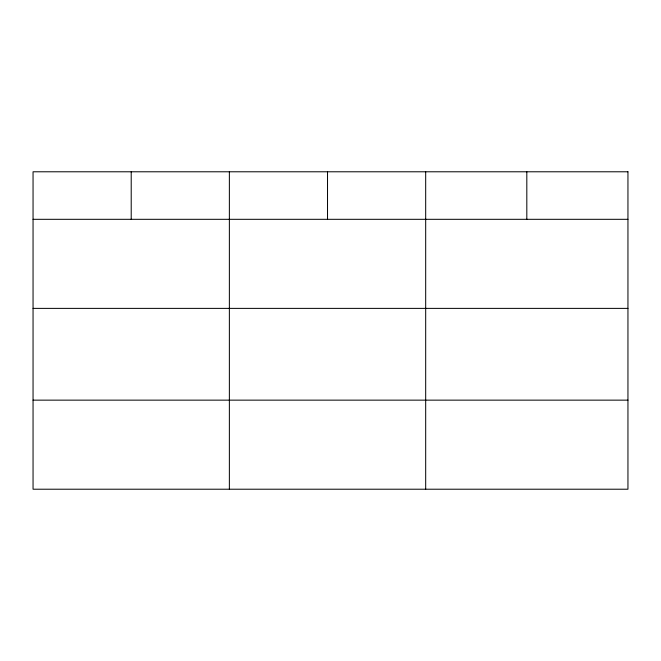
<?xml version="1.0" encoding="UTF-8"?>
<svg xmlns="http://www.w3.org/2000/svg" width="661" height="661" viewBox="0 0 661 661"><rect width="100%" height="100%" fill="white"/><g stroke="black" fill="none" stroke-linecap="round" stroke-linejoin="round"><path stroke-width="0.99" d="M33.05 219.312L627.95 219.312M33.05 308.381L627.95 308.381M33.05 400.145L627.95 400.145M526.817 171.786L526.817 219.312M425.684 171.786L425.684 489.214M327.526 171.786L327.526 219.312M229.367 171.786L229.367 489.214M131.209 171.786L131.209 219.312M627.95 171.786L33.05 171.786L33.05 489.214L627.95 489.214L627.95 171.786"/></g></svg>
